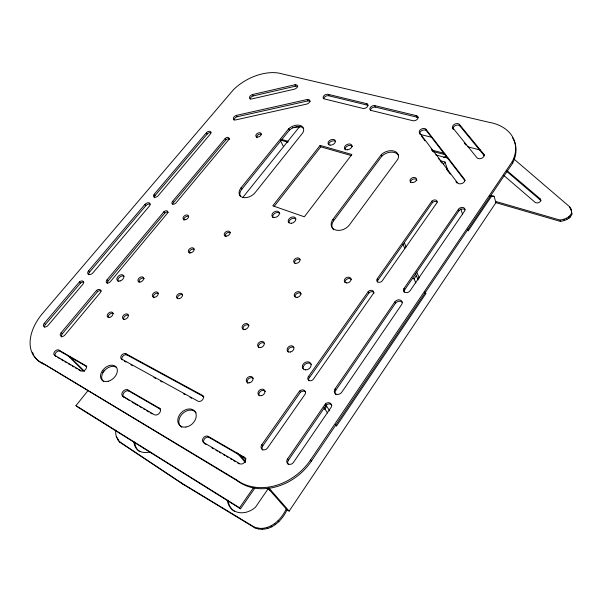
<?xml version="1.0" encoding="UTF-8"?>
<svg xmlns="http://www.w3.org/2000/svg" width="602" height="602" viewBox="0 0 602 602"><rect width="100%" height="100%" fill="white"/><g stroke="black" fill="none" stroke-linecap="round" stroke-linejoin="round"><path stroke-width="0.9" d="M115.84 430.144C115.148 434.689 116.705 439.46 120.227 442.478L182.489 483.933L255.128 527.977C268.808 533.176 281.744 521.686 287.019 509.841L267.92 488.109M490.058 195.853L491.879 195.627L494.054 196.252L495.913 202.671L560.432 221.408C564.789 220.633 569.913 219.083 571.757 214.59L571.245 209.345L569.635 206.779L513.784 158.89M571.757 214.59L571.245 209.345M495.544 201.392L560.146 220.106C564.518 219.324 569.65 217.773 571.494 213.274M287.019 509.841L289.148 511.121L495.913 202.671M119.249 441.559L181.556 483.03L254.27 527.096C267.965 532.288 280.923 520.783 286.213 508.923M42.283 362.961L236.338 479.726A53.322 43.494 -41.7 0 0 310.497 460.011L512.264 161.614A47.061 32.696 -18.2 0 0 488.801 122.244L282.413 73.971A38.979 23.862 -28 0 0 233.478 89.698L42.757 313.183A44.766 29.287 -41.3 0 0 42.283 362.961L237.354 480.832A53.209 43.457 -41.7 0 0 311.377 461.177L512.663 163.165A46.979 32.696 -18.2 0 0 512.618 137.866M425.117 291.902L425.847 293.625L336.413 426.163L335.374 424.613M494.054 196.252L491.322 196.583L468.153 230.927L467.558 229.166M288.441 464.609A4.018 3.371 -42.7 0 1 288.411 460.206L326.201 405.131A4.056 3.364 -35.1 0 1 331.898 405.214M324.598 409.413L326.705 406.342L325.02 405.5M415.884 283.053L414.078 278.869L416.185 275.799M335.013 388.96L394.799 301.948A4.184 3.296 -24.1 0 1 400.39 300.089A4.184 3.296 -24.1 0 1 401.609 304.604L341.778 392.211A4.349 3.589 -33.1 0 1 336.014 394.062A4.349 3.589 -33.1 0 1 335.013 388.96L335.811 390.224A4.342 3.589 -33.1 0 0 336.014 394.769M404.04 288.463L458.461 209.255A3.597 2.634 -18.5 0 1 463.269 207.585A3.597 2.634 -18.5 0 1 464.526 211.091L410.09 290.743A3.695 2.89 -23.1 0 1 405.138 292.406A3.695 2.89 -23.1 0 1 404.04 288.463L404.664 289.855A3.687 2.882 -23 0 0 404.19 292.166M287.493 459.048L325.373 403.889A4.064 3.371 -35.1 0 1 329.986 403.039A4.064 3.371 -35.1 0 1 331.386 406.869L293.467 462.381A4.033 3.371 -42.7 0 1 288.223 464.007A4.033 3.371 -42.7 0 1 287.493 459.048L288.411 460.206M268.108 488.816L255.459 507.245A20.009 16.404 -48.1 0 1 227.308 500.292M404.664 289.855L458.965 210.738A3.589 2.634 -18.5 0 1 465.03 209.88M335.811 390.224L395.446 303.325A4.176 3.296 -24.1 0 1 402.429 302.558M254.781 488.177L240.514 508.788L239.558 507.802L253.863 487.161M261.825 444.72L299.533 391.074A3.981 3.221 -36.1 0 1 304.01 390.224A3.981 3.221 -36.1 0 1 305.289 393.934L267.544 447.911A3.951 3.221 -42.7 0 1 262.434 449.513A3.951 3.221 -42.7 0 1 261.825 444.72L262.781 445.879A3.943 3.221 -42.7 0 0 262.728 450.146M308.803 380.697A3.334 2.694 -34.4 0 1 309.466 377.567L368.928 292.956A3.213 2.491 -26 0 1 371.916 291.684A3.213 2.491 -26 0 1 374.166 293.114M377.416 281.969A3.183 2.446 -25 0 1 378.146 279.832L432.387 202.648A3.1 2.25 -20.3 0 1 437.255 202.129M262.781 445.879L300.39 392.316A3.973 3.221 -36.2 0 1 305.44 391.849M308.63 376.31L368.236 291.586A3.213 2.491 -26 0 1 372.232 290.503A3.213 2.491 -26 0 1 373.315 293.565L313.672 378.726A3.341 2.694 -34.4 0 1 309.044 380.517A3.341 2.694 -34.4 0 1 308.63 376.31L309.466 377.567M377.484 278.448L431.845 201.181A3.108 2.25 -20.3 0 1 435.72 200.06A3.108 2.25 -20.3 0 1 436.939 202.723L382.563 280.366A3.191 2.446 -25 0 1 378.101 282.142A3.191 2.446 -25 0 1 377.484 278.448L378.146 279.832M443.411 164.308L445.028 162.028L440.664 160.847M333.613 229.836A10.527 7.57 -26.3 0 1 333.666 220.716L381.977 155.971A10.512 7.224 -22.7 0 1 398.554 155.572M332.966 219.324L381.39 154.518A10.527 7.224 -22.8 0 1 393.919 151.042A10.527 7.224 -22.8 0 1 397.899 159.124L349.401 224.952A10.543 7.57 -26.3 0 1 335.419 229.919A10.543 7.57 -26.3 0 1 332.966 219.324L333.666 220.716M320.091 145.413L272.804 205.809L304.349 216.803L351.869 154.488L320.091 145.413L320.753 146.828L351.621 155.67M274.151 206.426L320.753 146.828M240.514 508.788L77.071 406.628L75.98 405.613L88.118 390.472M102.618 372.382L104.364 370.2M242.847 197.441L299.781 126.405M241.048 187.839L288.749 128.685A9.692 6.246 -27 0 1 300.074 125.382A9.692 6.246 -27 0 1 302.941 132.643L255.097 192.655A9.73 6.487 -30.3 0 1 242.403 197.321A9.73 6.487 -30.3 0 1 241.048 187.839L241.838 189.178A9.715 6.487 -30.3 0 0 240.424 196.463M241.838 189.178L289.442 130.077A9.677 6.246 -27 0 1 303.348 128.316M107.164 279.652L163.842 211.844A2.701 1.746 -34.1 0 1 167.017 210.873A2.701 1.746 -34.1 0 1 167.409 213.236L110.655 281.322A2.814 1.844 -38.4 0 1 106.923 282.872A2.814 1.844 -38.4 0 1 107.164 279.652L108.187 280.856A2.814 1.844 -38.4 0 0 107.276 283.294M172.699 201.249L225.163 138.475A2.589 1.625 -29.9 0 1 228.263 137.482A2.589 1.625 -29.9 0 1 228.79 139.581L176.273 202.596A2.679 1.723 -33.5 0 1 172.646 204.123A2.679 1.723 -33.5 0 1 172.699 201.249L173.579 202.528A2.671 1.723 -33.5 0 0 172.729 204.228M61.713 337.075A3.311 2.167 -41.7 0 1 62.284 333.847L97.569 291.624A3.341 2.19 -39.1 0 1 101.445 291.082M108.187 280.856L164.745 213.116A2.694 1.746 -34.1 0 1 168.289 212.363M173.579 202.528L225.938 139.815A2.589 1.625 -29.9 0 1 229.701 139.273M61.163 332.703L96.523 290.435A3.349 2.19 -39.1 0 1 100.015 289.615A3.349 2.19 -39.1 0 1 100.489 292.399L65.061 334.878A3.311 2.167 -41.7 0 1 61.013 336.3A3.311 2.167 -41.7 0 1 61.163 332.703L62.284 333.847M44.578 327.082A3.251 2.084 -41.6 0 1 45.436 324.433L80.442 283.128A3.288 2.115 -39.2 0 1 83.844 282.308M154.496 197.78A2.98 1.881 -33.9 0 1 155.09 195.545L207.148 134.095A2.875 1.776 -30.5 0 1 210.858 132.688M88.622 270.757L144.886 204.447A3.379 2.137 -34.5 0 1 149.176 202.866A3.379 2.137 -34.5 0 1 149.311 206.177L92.949 272.826A3.529 2.257 -38.4 0 1 88.562 274.414A3.529 2.257 -38.4 0 1 88.622 270.757L89.653 271.953A3.522 2.257 -38.5 0 0 88.818 274.738M44.3 323.289L79.389 281.939A3.296 2.115 -39.2 0 1 82.798 281.119A3.296 2.115 -39.2 0 1 83.219 283.835L48.07 325.396A3.258 2.084 -41.6 0 1 44.104 326.796A3.258 2.084 -41.6 0 1 44.3 323.289L45.436 324.433M154.195 194.273L206.366 132.771A2.875 1.776 -30.5 0 1 210.083 131.364A2.875 1.776 -30.5 0 1 210.376 133.99L158.138 195.763A2.98 1.881 -33.9 0 1 154.338 197.178A2.98 1.881 -33.9 0 1 154.195 194.273L155.09 195.545M89.653 271.953L145.804 205.711A3.371 2.137 -34.5 0 1 150.079 204.131M252.441 94.567L294.972 84.762A3.281 2.017 -26.4 0 1 297.448 86.334A3.281 2.017 -26.4 0 1 294.513 89.156L251.809 98.931A3.221 1.956 -28.2 0 1 249.506 97.351A3.221 1.956 -28.2 0 1 252.441 94.567L253.156 95.929A3.221 1.964 -28.2 0 0 250.229 99.217M253.156 95.929L295.627 86.161A3.273 2.017 -26.4 0 1 297.855 86.786M236.36 115.403L307.291 99.496A3.356 2.107 -26.1 0 1 309.864 101.151A3.356 2.107 -26.1 0 1 306.877 104.056L235.653 119.918A3.258 2.009 -29.1 0 1 233.373 118.248A3.258 2.009 -29.1 0 1 236.36 115.403L237.105 116.758A3.258 2.009 -29.1 0 0 234.118 120.122M237.105 116.758L307.946 100.91A3.349 2.107 -26.1 0 1 310.248 101.572M292.685 127.729L300.127 126.811M366.821 103.687A3.499 2.257 -23.6 0 1 367.416 106.674A3.499 2.257 -23.6 0 1 363.119 108.465L324.711 99.006A3.379 2.122 -25.2 0 1 323.695 96.004A3.379 2.122 -25.2 0 1 328.399 94.394L366.821 103.687L367.408 105.147A3.492 2.257 -23.6 0 1 367.95 105.44M374.7 105.591L416.14 115.614A3.657 2.423 -21.2 0 1 417.577 118.918A3.657 2.423 -21.2 0 1 412.423 120.611L370.998 110.407A3.529 2.288 -23.2 0 1 370.38 107.397A3.529 2.288 -23.2 0 1 374.7 105.591L375.272 107.058L416.667 117.104A3.65 2.423 -21.2 0 1 418.104 117.736M323.741 98.743A3.371 2.122 -25.2 0 1 325.697 96.297A3.371 2.122 -25.2 0 1 329.023 95.823L367.408 105.147M419.887 134.359L431.747 137.294M467.814 146.783L480.434 150.109M431.483 149.951L444.125 153.299A2.987 2.069 -19.7 0 1 444.863 153.465M432.823 151.441L444.547 154.564A2.98 2.069 -19.7 0 1 445.284 154.729M435.758 154.895L448.467 158.296M489.87 196.169L491.322 196.583M281.021 139.258L288.215 141.342M280.72 140.161L287.906 142.245M412.317 278.222L414.078 278.869M424.395 293.084L425.847 293.625M202.317 395.296A3.702 2.807 -41.7 0 1 202.663 399.608A3.702 2.807 -41.7 0 1 197.953 401.15L121.664 359.116A3.469 2.416 -41.5 0 1 121.612 355.255A3.469 2.416 -41.5 0 1 125.916 353.773L202.317 395.296L203.325 396.477A3.695 2.807 -41.7 0 1 203.905 396.936M125.916 353.773L126.992 354.947L203.325 396.477M124.381 361.185L126.021 362.088M130.943 364.797L132.583 365.707M153.886 377.462L155.527 378.365M160.448 381.074L162.088 381.977M183.392 393.731L185.032 394.634M189.954 397.35L191.594 398.253M59.35 350.372L85.672 365.58L86.801 366.716L60.501 351.508L59.35 350.372A3.454 2.273 -42.7 0 0 54.767 351.508A3.454 2.273 -42.7 0 0 55.091 355.504L56.249 356.632A3.454 2.273 -42.7 0 1 55.918 352.644A3.454 2.273 -42.7 0 1 60.501 351.508M127.835 389.938L159.319 408.133L160.395 409.277L128.941 391.082L127.835 389.938A4.048 2.882 -43.5 0 0 122.823 391.616A4.048 2.882 -43.5 0 0 122.891 396.244L129.648 400.691M243.509 456.775A4.071 3.288 -44.9 0 1 244.751 462.035A4.071 3.288 -44.9 0 1 238.956 463.209L203.694 442.553A3.86 3.002 -44.4 0 1 203.325 437.932A3.86 3.002 -44.4 0 1 208.202 436.375L243.509 456.775L244.502 457.911A4.064 3.281 -45 0 1 246.083 459.04M208.202 436.375L209.233 437.519L244.502 457.911M55.091 355.504L81.353 370.892A3.461 2.348 -43 0 0 85.597 369.447A3.461 2.348 -43 0 0 85.672 365.58M57.837 357.565L59.432 358.499M61.02 359.432L63.406 360.831M65.001 361.764L66.589 362.697M68.176 363.631L70.569 365.03M72.157 365.963L73.745 366.896M75.34 367.83L76.928 368.763M78.523 369.696L80.909 371.088M204.74 443.689L206.335 444.622M211.942 447.911L213.544 448.851M215.945 450.258L217.548 451.199M219.151 452.132L220.753 453.073M223.154 454.48L224.749 455.421M226.352 456.361L227.955 457.294M230.355 458.709L231.958 459.642M233.561 460.583L235.164 461.523M237.564 462.93L239.167 463.871M122.891 396.244L154.323 414.688A4.161 3.07 -43.8 0 0 159.53 412.987A4.161 3.07 -43.8 0 0 159.319 408.133M132.064 402.113L137.7 405.424M139.31 406.365L141.726 407.787M143.336 408.728L144.947 409.676M146.557 410.624L148.972 412.039M150.583 412.987L152.193 413.935M266.912 488.41L270.855 490.75M75.98 405.613L239.558 507.802M507.087 170.72L539.685 198.412L539.986 199.721A3.296 2.4 -13.5 0 1 540.972 200.805M506.726 171.412L539.986 199.721M503.603 175.272L534.614 201.911A3.303 2.408 -13.6 0 0 539.505 202.182A3.303 2.408 -13.6 0 0 539.685 198.412M117.548 439.272L120.227 442.478M116.246 436.691L117.224 437.609M181.556 483.03L182.489 483.933M69.508 356.384L84.573 371.389M68.071 355.639L83.385 370.877M254.27 527.096L255.128 527.977M257.919 528.037L258.777 528.917M261.765 528.443L262.615 529.331M267.092 527.525L267.935 528.413M271.02 526.05L271.863 526.938M274.557 523.522L275.392 524.417M236.338 479.726L237.354 480.832M278.094 521.001L278.922 521.896M79.389 281.939L80.442 283.128M236.887 452.794L245.518 462.614M96.523 290.435L97.569 291.624M240.002 455.074L245.533 461.38M268.876 488.004L289.148 511.121M459.281 124.275L483.895 154.262L484.339 155.798L459.747 125.803L459.281 124.275A3.793 2.551 -19.1 0 0 454.555 124.245A3.793 2.551 -19.1 0 0 452.764 127.812L453.246 129.332A3.785 2.551 -19 0 1 455.029 125.765A3.785 2.551 -19 0 1 459.747 125.803M452.764 127.812L477.115 157.935A3.951 2.754 -17.6 0 0 482.104 158.055A3.951 2.754 -17.6 0 0 483.895 154.262M464.247 142.96L465.986 145.112M425.862 129.174L464.518 179.291L465 180.796L426.382 130.672L425.862 129.174A3.725 2.506 -20.8 0 0 421.28 129.129A3.725 2.506 -20.8 0 0 419.436 132.658L457.663 183A3.981 2.829 -18.6 0 0 462.66 183.189A3.981 2.829 -18.6 0 0 464.518 179.291M421.648 136.376L425.02 140.815M431.198 148.965L433.448 151.922M438.497 158.589L439.626 160.064M440.747 161.547L441.868 163.029M446.36 168.951L450.296 174.136M455.91 181.541L457.031 183.023M310.497 460.011L311.377 461.177M144.886 204.447L145.804 205.711M163.842 211.844L164.745 213.116M299.533 391.074L300.39 392.316M323.951 407.569L327.586 412.995M325.373 403.889L326.201 405.131M326.705 406.342L329.738 410.903M570.305 208.736L571.509 210.662M206.366 132.771L207.148 134.095M225.163 138.475L225.938 139.815M280.524 140.845L283.534 146.685M117.879 438.903L118.526 440.19M368.236 291.586L368.928 292.956M288.749 128.685L289.442 130.077M394.799 301.948L395.446 303.325M294.972 84.762L295.627 86.161M307.291 99.496L307.946 100.91M328.399 94.394L329.023 95.823M402.971 244.224L404.807 248.536M415.621 273.925L418.179 279.938M404.296 242.719L406.117 247.031M416.712 272.059L419.27 278.094M381.39 154.518L381.977 155.971M431.845 201.181L432.387 202.648M416.14 115.614L416.667 117.104M458.461 209.255L458.965 210.738M445.028 162.028L447.993 170.863M460.741 208.849L462.517 214.146M444.125 153.299L444.547 154.564M512.264 161.614L512.663 163.165M560.146 220.106L560.432 221.408M564.082 219.226L564.352 220.535M566.52 218.195L566.791 219.504M568.724 216.878L568.995 218.187M569.71 216.118L569.981 217.427M569.635 206.779L569.898 208.096M571.637 212.273L571.9 213.59M234.584 511.467A19.979 16.397 -48.1 0 1 228.083 500.262M139.837 451.711A18.421 13.695 -45.7 0 1 134.833 442.041M149.883 451.921A18.451 13.703 -45.6 0 1 133.907 441.936M445.924 155.497A2.987 2.069 -19.7 0 1 443.554 157.498M204.138 443.185A3.853 2.995 -44.5 0 1 204.68 438.685A3.853 2.995 -44.5 0 1 209.233 437.519M294.468 263.074A3.401 2.483 -29.9 0 1 296.372 259.838A3.401 2.483 -29.9 0 1 300.135 259.763M177.492 298.705A3.334 2.325 -36.8 0 1 179.05 295.401A3.334 2.325 -36.8 0 1 182.647 294.86M123.621 319.414A3.326 2.265 -39.5 0 1 125.013 316.073A3.326 2.265 -39.5 0 1 128.557 315.313M108.27 317.329A3.303 2.22 -39.8 0 1 109.948 314.048A3.303 2.22 -39.8 0 1 113.387 313.559M103.627 381.645A9.632 6.712 -42.8 0 1 104.56 370.531A9.632 6.712 -42.8 0 1 116.389 367.333M410.624 182.647A3.394 2.4 -21.5 0 1 413.002 179.2A3.394 2.4 -21.5 0 1 416.983 180.269M43.464 364.082A44.683 29.287 -41.4 0 1 34.276 355.978M33.494 354.525A44.683 29.287 -41.4 0 1 32.546 352.193M345.224 149.928A3.958 2.656 -24.7 0 1 347.79 145.88A3.958 2.656 -24.7 0 1 352.448 146.692M288.93 222.725A4.094 2.875 -29 0 1 291.368 218.962A4.094 2.875 -29 0 1 295.845 218.917M256.693 137.715A2.965 1.889 -28.6 0 1 257.987 134.84A2.965 1.889 -28.6 0 1 261.516 134.434M328.684 144.751A3.898 2.589 -25.5 0 1 331.183 141.387A3.898 2.589 -25.5 0 1 335.434 141.417M295.033 296.921A3.499 2.634 -31.1 0 1 297.396 293.317A3.499 2.634 -31.1 0 1 301.309 294.039M345.059 282.534A3.544 2.694 -27.3 0 1 347.354 278.914A3.544 2.694 -27.3 0 1 351.44 279.614M303.295 368.898A4.665 3.725 -34 0 1 305.899 363.758A4.665 3.725 -34 0 1 311.362 364.428M288.313 352.223A3.657 2.859 -34.1 0 1 289.396 348.106A3.657 2.859 -34.1 0 1 293.874 347.617M258.852 347.738A3.597 2.754 -35.6 0 1 259.996 343.697A3.597 2.754 -35.6 0 1 264.353 343.208M243.321 329.753A3.522 2.634 -35.5 0 1 244.743 325.577A3.522 2.634 -35.5 0 1 249.108 325.75M247.866 383.369A3.695 2.875 -38.3 0 1 248.491 378.861A3.695 2.875 -38.3 0 1 253.261 378.342M259.274 395.792A3.755 2.965 -38.6 0 1 260.726 391.149A3.755 2.965 -38.6 0 1 265.414 391.481M181.842 427.315A10.317 7.834 -43.5 0 1 182.361 413.8A10.317 7.834 -43.5 0 1 196.162 412.867M225.223 236.533A3.206 2.197 -32.5 0 1 226.615 233.2A3.206 2.197 -32.5 0 1 230.393 232.861M189.382 253.201A3.206 2.175 -34.5 0 1 190.525 250.101A3.206 2.175 -34.5 0 1 194.055 249.213M184.024 220.189A3.093 2.039 -33.6 0 1 185.138 217.262A3.093 2.039 -33.6 0 1 188.546 216.374M153.653 297.832A3.296 2.257 -37.6 0 1 154.564 294.31A3.296 2.257 -37.6 0 1 158.431 293.422M138.972 282.127A3.221 2.167 -37.4 0 1 140.823 278.726A3.221 2.167 -37.4 0 1 144.345 278.726M118.158 281.488A3.988 2.634 -37.9 0 1 119.489 277.281A3.988 2.634 -37.9 0 1 124.087 276.288M122.251 359.876A3.461 2.416 -41.5 0 1 122.981 356.083A3.461 2.416 -41.5 0 1 126.992 354.947M124.012 397.38A4.041 2.882 -43.5 0 1 123.937 392.752A4.041 2.882 -43.5 0 1 128.941 391.082M272.984 217.773A4.033 2.799 -29.7 0 1 274.873 213.341A4.033 2.799 -29.7 0 1 279.855 213.552M419.79 133.576A3.717 2.506 -20.8 0 1 422.205 130.423A3.717 2.506 -20.8 0 1 426.382 130.672M370.433 110.633A3.522 2.288 -23.2 0 1 371.81 108.044A3.522 2.288 -23.2 0 1 375.272 107.058M295.68 263.36A3.409 2.483 -29.9 0 0 300.029 259.522A3.409 2.483 -29.9 0 0 294.875 259.018A3.409 2.483 -29.9 0 0 295.68 263.36M154.413 297.29A3.296 2.257 -37.6 0 0 158.168 293.121A3.296 2.257 -37.6 0 0 153.277 293.392A3.296 2.257 -37.6 0 0 154.413 297.29M179.351 298.637A3.334 2.333 -36.8 0 0 182.15 294.024A3.334 2.333 -36.8 0 0 176.935 295.409A3.334 2.333 -36.8 0 0 179.351 298.637M124.652 319.353A3.334 2.265 -39.5 0 0 128.279 315.004A3.334 2.265 -39.5 0 0 123.357 315.493A3.334 2.265 -39.5 0 0 124.652 319.353M109.79 317.352A3.303 2.22 -39.8 0 0 112.732 312.784A3.303 2.22 -39.8 0 0 107.72 314.093A3.303 2.22 -39.8 0 0 109.79 317.352M108.345 381.232A9.647 6.712 -42.7 0 0 116.502 367.438A9.647 6.712 -42.7 0 0 101.941 371.426A9.647 6.712 -42.7 0 0 108.345 381.232M412.355 182.549A3.401 2.4 -21.5 0 0 416.433 178.794A3.401 2.4 -21.5 0 0 410.955 178.636A3.401 2.4 -21.5 0 0 412.355 182.549M347.324 149.8A3.966 2.656 -24.7 0 0 351.824 145.255A3.966 2.656 -24.7 0 0 345.48 145.594A3.966 2.656 -24.7 0 0 347.324 149.8M291.413 223.289A4.101 2.875 -29 0 0 295.582 218.135A4.101 2.875 -29 0 0 289.005 218.932A4.101 2.875 -29 0 0 291.413 223.289M297.117 297.358A3.507 2.634 -31.1 0 0 300.526 292.715A3.507 2.634 -31.1 0 0 294.852 293.4A3.507 2.634 -31.1 0 0 297.117 297.358M346.541 282.917A3.552 2.694 -27.3 0 0 351.011 278.892A3.552 2.694 -27.3 0 0 345.473 278.305A3.552 2.694 -27.3 0 0 346.541 282.917M305.56 369.884A4.673 3.725 -34 0 0 310.978 364.029A4.673 3.725 -34 0 0 303.626 363.623A4.673 3.725 -34 0 0 305.56 369.884M290.367 352.004A3.665 2.859 -34.1 0 0 293.558 346.88A3.665 2.859 -34.1 0 0 287.621 347.888A3.665 2.859 -34.1 0 0 290.367 352.004M274.331 217.457A4.041 2.799 -29.7 0 0 279.381 212.867A4.041 2.799 -29.7 0 0 273.255 212.619A4.041 2.799 -29.7 0 0 274.331 217.457M330.092 145.112A3.905 2.589 -25.5 0 0 335.404 141.177A3.905 2.589 -25.5 0 0 329.655 140.499A3.905 2.589 -25.5 0 0 330.092 145.112M257.4 137.075A2.972 1.881 -28.6 0 0 261.291 133.907A2.972 1.881 -28.6 0 0 256.941 133.712A2.972 1.881 -28.6 0 0 257.4 137.075M226.653 236.112A3.213 2.197 -32.5 0 0 229.911 231.996A3.213 2.197 -32.5 0 0 224.87 232.741A3.213 2.197 -32.5 0 0 226.653 236.112M190.676 252.84A3.206 2.175 -34.5 0 0 194.002 248.709A3.206 2.175 -34.5 0 0 189.043 249.416A3.206 2.175 -34.5 0 0 190.676 252.84M185.258 219.722A3.093 2.039 -33.6 0 0 188.479 215.787A3.093 2.039 -33.6 0 0 183.7 216.539A3.093 2.039 -33.6 0 0 185.258 219.722M120.054 280.983A3.996 2.634 -37.9 0 0 123.583 275.55A3.996 2.634 -37.9 0 0 117.473 277.221A3.996 2.634 -37.9 0 0 120.054 280.983M139.92 282.06A3.228 2.167 -37.4 0 0 143.615 278.004A3.228 2.167 -37.4 0 0 138.866 278.305A3.228 2.167 -37.4 0 0 139.92 282.06M185.95 427.036A10.339 7.841 -43.4 0 0 195.484 412.302A10.339 7.841 -43.4 0 0 179.577 414.793A10.339 7.841 -43.4 0 0 185.95 427.036M261.306 395.664A3.762 2.972 -38.5 0 0 264.504 390.262A3.762 2.972 -38.5 0 0 258.484 391.353A3.762 2.972 -38.5 0 0 261.306 395.664M249.205 382.834A3.702 2.875 -38.3 0 0 252.787 377.717A3.702 2.875 -38.3 0 0 246.933 378.365A3.702 2.875 -38.3 0 0 249.205 382.834M245.157 329.384A3.529 2.634 -35.5 0 0 248.22 324.486A3.529 2.634 -35.5 0 0 242.591 325.607A3.529 2.634 -35.5 0 0 245.157 329.384M260.749 347.497A3.604 2.754 -35.6 0 0 263.962 342.478A3.604 2.754 -35.6 0 0 258.183 343.471A3.604 2.754 -35.6 0 0 260.749 347.497"/></g></svg>
